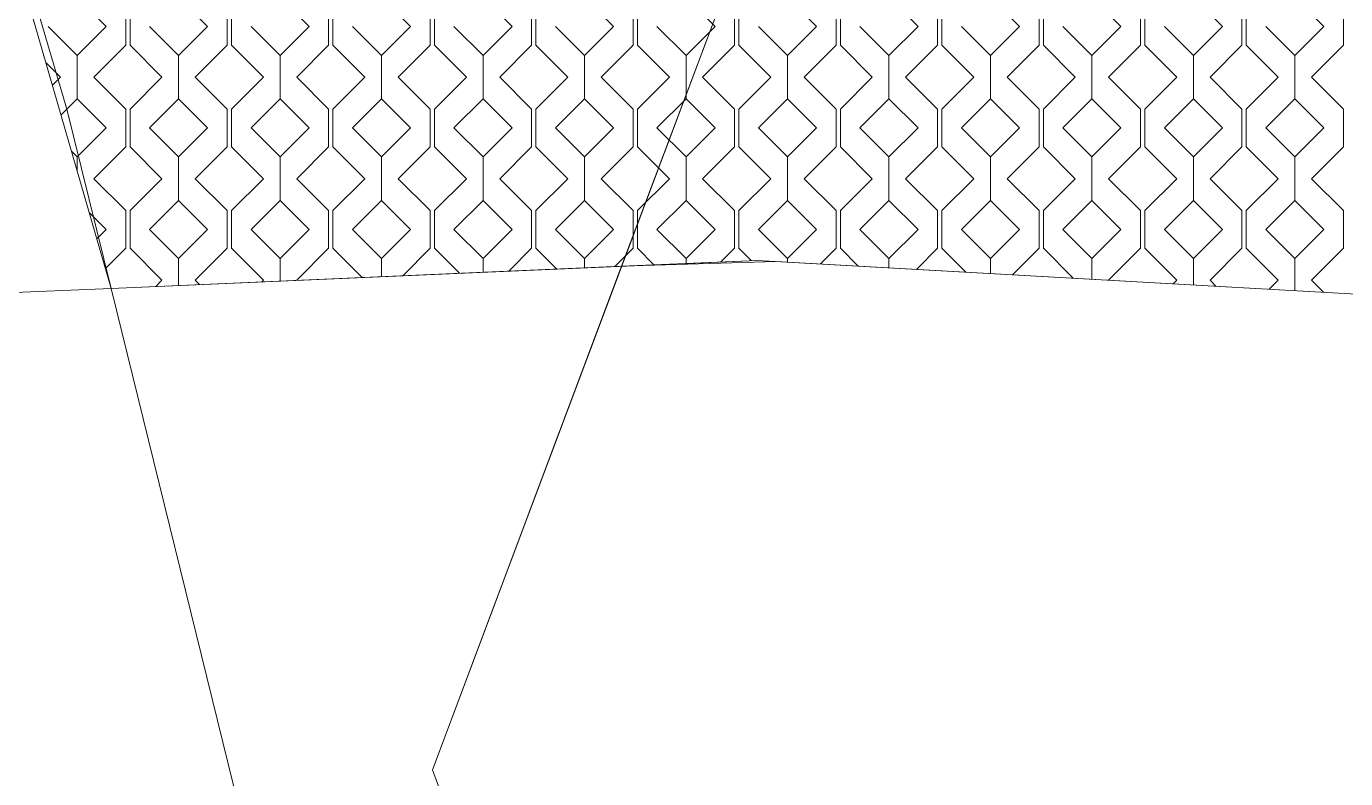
# Model space of a CAD drawing. Header units: millimetres. Extents: x -20794 to 71174, y -103753 to 30644.
# Drawn here: x -8833 to -4500, y 9197 to 11667 of the extents above; entities that cross this region are included whole.
import ezdxf

# ---------------------------------------------------------------- set-up
doc = ezdxf.new("R2010")
doc.units = ezdxf.units.MM
doc.header["$MEASUREMENT"] = 0
doc.layers.add('2D - Общий_Ном._пера__1', color=7, linetype='Continuous', lineweight=13)
doc.layers.add('Местность - Рельеф_Ном._пера__1', color=7, linetype='Continuous', lineweight=13)
doc.layers.add('Местность - Рельеф', color=7, linetype='Continuous')
doc.layers.add('Местность - Рельеф_Ном._пера__102', color=7, linetype='Continuous', lineweight=5, true_color=0xcccccc)

# ---------------------------------------------------------------- blocks, each defined once
blk = doc.blocks.new('*X1')
at = {"layer": 'Местность - Рельеф_Ном._пера__102', "color": 254, "linetype": 'Continuous', "lineweight": 5, "true_color": 0xcccccc}
for p, q in [((-8666.657835, 11762.0846), (-8571.2282, 11666.655)), ((-8333.324835, 11762.0846), (-8237.8952, 11666.655)), ((-7999.991835, 11762.0846), (-7904.5622, 11666.655)), ((-7666.658835, 11762.0846), (-7571.2292, 11666.655)), ((-7333.325835, 11762.0846), (-7237.8962, 11666.655)), ((-6999.992835, 11762.0846), (-6904.5632, 11666.655)), ((-6666.659835, 11762.0846), (-6571.2302, 11666.655)), ((-6333.326835, 11762.0846), (-6237.8972, 11666.655)), ((-5999.993835, 11762.0846), (-5904.5642, 11666.655)), ((-5666.660835, 11762.0846), (-5571.2312, 11666.655)), ((-5333.327835, 11762.0846), (-5237.8982, 11666.655)), ((-4999.994835, 11762.0846), (-4904.5652, 11666.655)), ((-4666.661835, 11762.0846), (-4571.2322, 11666.655)), ((-8507.089, 11728.3995), (-8507.089, 11666.655)), ((-8492.894, 11728.3995), (-8492.894, 11666.655)), ((-8173.756, 11728.3995), (-8173.756, 11666.655)), ((-8159.561, 11728.3995), (-8159.561, 11666.655)), ((-7840.423, 11728.3995), (-7840.423, 11666.655)), ((-7826.228, 11728.3995), (-7826.228, 11666.655)), ((-7507.09, 11728.3995), (-7507.09, 11666.655)), ((-7492.895, 11728.3995), (-7492.895, 11666.655)), ((-7173.757, 11728.3995), (-7173.757, 11666.655)), ((-7159.562, 11728.3995), (-7159.562, 11666.655)), ((-6840.424, 11728.3995), (-6840.424, 11666.655)), ((-6826.229, 11728.3995), (-6826.229, 11666.655)), ((-6507.091, 11728.3995), (-6507.091, 11666.655)), ((-6492.896, 11728.3995), (-6492.896, 11666.655)), ((-6173.758, 11728.3995), (-6173.758, 11666.655)), ((-6159.563, 11728.3995), (-6159.563, 11666.655)), ((-5840.425, 11728.3995), (-5840.425, 11666.655)), ((-5826.23, 11728.3995), (-5826.23, 11666.655)), ((-5507.092, 11728.3995), (-5507.092, 11666.655)), ((-5492.897, 11728.3995), (-5492.897, 11666.655)), ((-5173.759, 11728.3995), (-5173.759, 11666.655)), ((-5159.564, 11728.3995), (-5159.564, 11666.655)), ((-4840.426, 11728.3995), (-4840.426, 11666.655)), ((-4826.231, 11728.3995), (-4826.231, 11666.655)), ((-4507.093, 11728.3995), (-4507.093, 11666.655)), ((-8666.658, 11571.226), (-8762.087, 11666.655)), ((-8571.2284, 11666.655), (-8666.658, 11571.226)), ((-8507.089, 11666.655), (-8507.089, 11604.911)), ((-8492.894, 11666.655), (-8492.894, 11604.911)), ((-8333.325, 11571.226), (-8428.754, 11666.655)), ((-8237.8954, 11666.655), (-8333.325, 11571.226)), ((-8173.756, 11666.655), (-8173.756, 11604.911)), ((-8159.561, 11666.655), (-8159.561, 11604.911)), ((-7999.992, 11571.226), (-8095.421, 11666.655)), ((-7904.5624, 11666.655), (-7999.992, 11571.226)), ((-7840.423, 11666.655), (-7840.423, 11604.911)), ((-7826.228, 11666.655), (-7826.228, 11604.911)), ((-7666.659, 11571.226), (-7762.088, 11666.655)), ((-7571.2294, 11666.655), (-7666.659, 11571.226)), ((-7507.09, 11666.655), (-7507.09, 11604.911)), ((-7492.895, 11666.655), (-7492.895, 11604.911)), ((-7333.326, 11571.226), (-7428.755, 11666.655)), ((-7237.8964, 11666.655), (-7333.326, 11571.226)), ((-7173.757, 11666.655), (-7173.757, 11604.911)), ((-7159.562, 11666.655), (-7159.562, 11604.911)), ((-6999.993, 11571.226), (-7095.422, 11666.655)), ((-6904.5634, 11666.655), (-6999.993, 11571.226)), ((-6840.424, 11666.655), (-6840.424, 11604.911)), ((-6826.229, 11666.655), (-6826.229, 11604.911)), ((-6666.66, 11571.226), (-6762.089, 11666.655)), ((-6571.2304, 11666.655), (-6666.66, 11571.226)), ((-6507.091, 11666.655), (-6507.091, 11604.911)), ((-6492.896, 11666.655), (-6492.896, 11604.911)), ((-6333.327, 11571.226), (-6428.756, 11666.655)), ((-6237.8974, 11666.655), (-6333.327, 11571.226)), ((-6173.758, 11666.655), (-6173.758, 11604.911)), ((-6159.563, 11666.655), (-6159.563, 11604.911)), ((-5999.994, 11571.226), (-6095.423, 11666.655)), ((-5904.5644, 11666.655), (-5999.994, 11571.226)), ((-5840.425, 11666.655), (-5840.425, 11604.911)), ((-5826.23, 11666.655), (-5826.23, 11604.911)), ((-5666.661, 11571.226), (-5762.09, 11666.655)), ((-5571.2314, 11666.655), (-5666.661, 11571.226)), ((-5507.092, 11666.655), (-5507.092, 11604.911)), ((-5492.897, 11666.655), (-5492.897, 11604.911)), ((-5333.328, 11571.226), (-5428.757, 11666.655)), ((-5237.8984, 11666.655), (-5333.328, 11571.226)), ((-5173.759, 11666.655), (-5173.759, 11604.911)), ((-5159.564, 11666.655), (-5159.564, 11604.911)), ((-4999.995, 11571.226), (-5095.424, 11666.655)), ((-4904.5654, 11666.655), (-4999.995, 11571.226)), ((-4840.426, 11666.655), (-4840.426, 11604.911)), ((-4826.231, 11666.655), (-4826.231, 11604.911)), ((-4666.662, 11571.226), (-4762.091, 11666.655)), ((-4571.2324, 11666.655), (-4666.662, 11571.226)), ((-4507.093, 11666.655), (-4507.093, 11604.911)), ((-8666.658, 11428.7516), (-8666.658, 11571.226)), ((-8666.657835, 11571.226), (-8666.657835, 11428.7516)), ((-8507.089, 11604.911), (-8612.0111, 11499.989)), ((-8387.972, 11499.989), (-8492.894, 11604.911)), ((-8333.325, 11428.7516), (-8333.325, 11571.226)), ((-8333.324835, 11571.226), (-8333.324835, 11428.7516)), ((-8173.756, 11604.911), (-8278.6781, 11499.989)), ((-8054.639, 11499.989), (-8159.561, 11604.911)), ((-7999.992, 11428.7516), (-7999.992, 11571.226)), ((-7999.991835, 11571.226), (-7999.991835, 11428.7516)), ((-7840.423, 11604.911), (-7945.3451, 11499.989)), ((-7721.306, 11499.989), (-7826.228, 11604.911)), ((-7666.659, 11428.7516), (-7666.659, 11571.226)), ((-7666.658835, 11571.226), (-7666.658835, 11428.7516)), ((-7507.09, 11604.911), (-7612.0121, 11499.989)), ((-7387.973, 11499.989), (-7492.895, 11604.911)), ((-7333.326, 11428.7516), (-7333.326, 11571.226)), ((-7333.325835, 11571.226), (-7333.325835, 11428.7516)), ((-7173.757, 11604.911), (-7278.6791, 11499.989)), ((-7054.64, 11499.989), (-7159.562, 11604.911)), ((-6999.993, 11428.7516), (-6999.993, 11571.226)), ((-6999.992835, 11571.226), (-6999.992835, 11428.7516)), ((-6840.424, 11604.911), (-6945.3461, 11499.989)), ((-6721.307, 11499.989), (-6826.229, 11604.911)), ((-6666.66, 11428.7516), (-6666.66, 11571.226)), ((-6666.659835, 11571.226), (-6666.659835, 11428.7516)), ((-6507.091, 11604.911), (-6612.0131, 11499.989)), ((-6387.974, 11499.989), (-6492.896, 11604.911)), ((-6333.327, 11428.7516), (-6333.327, 11571.226)), ((-6333.326835, 11571.226), (-6333.326835, 11428.7516)), ((-6173.758, 11604.911), (-6278.6801, 11499.989)), ((-6054.641, 11499.989), (-6159.563, 11604.911)), ((-5999.994, 11428.7516), (-5999.994, 11571.226)), ((-5999.993835, 11571.226), (-5999.993835, 11428.7516)), ((-5840.425, 11604.911), (-5945.3471, 11499.989)), ((-5721.308, 11499.989), (-5826.23, 11604.911)), ((-5666.661, 11428.7516), (-5666.661, 11571.226)), ((-5666.660835, 11571.226), (-5666.660835, 11428.7516)), ((-5507.092, 11604.911), (-5612.0141, 11499.989)), ((-5387.975, 11499.989), (-5492.897, 11604.911)), ((-5333.328, 11428.7516), (-5333.328, 11571.226)), ((-5333.327835, 11571.226), (-5333.327835, 11428.7516)), ((-5173.759, 11604.911), (-5278.6811, 11499.989)), ((-5054.642, 11499.989), (-5159.564, 11604.911)), ((-4999.995, 11428.7516), (-4999.995, 11571.226)), ((-4999.994835, 11571.226), (-4999.994835, 11428.7516)), ((-4840.426, 11604.911), (-4945.3481, 11499.989)), ((-4721.309, 11499.989), (-4826.231, 11604.911)), ((-4666.662, 11428.7516), (-4666.662, 11571.226)), ((-4666.661835, 11571.226), (-4666.661835, 11428.7516)), ((-4507.093, 11604.911), (-4612.0151, 11499.989)), ((-8721.305, 11499.989), (-8769.60086, 11548.28486)), ((-8747.946672, 11473.347201), (-8721.305, 11499.989)), ((-8612.0111, 11499.989), (-8507.089, 11395.0665)), ((-8492.894, 11395.0665), (-8387.972, 11499.989)), ((-8278.6781, 11499.989), (-8173.756, 11395.0665)), ((-8159.561, 11395.0665), (-8054.639, 11499.989)), ((-7945.3451, 11499.989), (-7840.423, 11395.0665)), ((-7826.228, 11395.0665), (-7721.306, 11499.989)), ((-7612.0121, 11499.989), (-7507.09, 11395.0665)), ((-7492.895, 11395.0665), (-7387.973, 11499.989)), ((-7278.6791, 11499.989), (-7173.757, 11395.0665)), ((-7159.562, 11395.0665), (-7054.64, 11499.989)), ((-6945.3461, 11499.989), (-6840.424, 11395.0665)), ((-6826.229, 11395.0665), (-6721.307, 11499.989)), ((-6612.0131, 11499.989), (-6507.091, 11395.0665)), ((-6492.896, 11395.0665), (-6387.974, 11499.989)), ((-6278.6801, 11499.989), (-6173.758, 11395.0665)), ((-6159.563, 11395.0665), (-6054.641, 11499.989)), ((-5945.3471, 11499.989), (-5840.425, 11395.0665)), ((-5826.23, 11395.0665), (-5721.308, 11499.989)), ((-5612.0141, 11499.989), (-5507.092, 11395.0665)), ((-5492.897, 11395.0665), (-5387.975, 11499.989)), ((-5278.6811, 11499.989), (-5173.759, 11395.0665)), ((-5159.564, 11395.0665), (-5054.642, 11499.989)), ((-4945.3481, 11499.989), (-4840.426, 11395.0665)), ((-4826.231, 11395.0665), (-4721.309, 11499.989)), ((-4612.0151, 11499.989), (-4507.093, 11395.0665)), ((-8719.725606, 11375.683841), (-8666.658, 11428.7518)), ((-8666.657835, 11428.7516), (-8571.2282, 11333.322)), ((-8428.754, 11333.322165), (-8333.325, 11428.7518)), ((-8333.324835, 11428.7516), (-8237.8952, 11333.322)), ((-8095.421, 11333.322165), (-7999.992, 11428.7518)), ((-7999.991835, 11428.7516), (-7904.5622, 11333.322)), ((-7762.088, 11333.322165), (-7666.659, 11428.7518)), ((-7666.658835, 11428.7516), (-7571.2292, 11333.322)), ((-7428.755, 11333.322165), (-7333.326, 11428.7518)), ((-7333.325835, 11428.7516), (-7237.8962, 11333.322)), ((-7095.422, 11333.322165), (-6999.993, 11428.7518)), ((-6999.992835, 11428.7516), (-6904.5632, 11333.322)), ((-6762.089, 11333.322165), (-6666.66, 11428.7518)), ((-6666.659835, 11428.7516), (-6571.2302, 11333.322)), ((-6428.756, 11333.322165), (-6333.327, 11428.7518)), ((-6333.326835, 11428.7516), (-6237.8972, 11333.322)), ((-6095.423, 11333.322165), (-5999.994, 11428.7518)), ((-5999.993835, 11428.7516), (-5904.5642, 11333.322)), ((-5762.09, 11333.322165), (-5666.661, 11428.7518)), ((-5666.660835, 11428.7516), (-5571.2312, 11333.322)), ((-5428.757, 11333.322165), (-5333.328, 11428.7518)), ((-5333.327835, 11428.7516), (-5237.8982, 11333.322)), ((-5095.424, 11333.322165), (-4999.995, 11428.7518)), ((-4999.994835, 11428.7516), (-4904.5652, 11333.322)), ((-4762.091, 11333.322165), (-4666.662, 11428.7518)), ((-4666.661835, 11428.7516), (-4571.2322, 11333.322)), ((-8507.089, 11395.0665), (-8507.089, 11333.322)), ((-8492.894, 11395.0665), (-8492.894, 11333.322)), ((-8173.756, 11395.0665), (-8173.756, 11333.322)), ((-8159.561, 11395.0665), (-8159.561, 11333.322)), ((-7840.423, 11395.0665), (-7840.423, 11333.322)), ((-7826.228, 11395.0665), (-7826.228, 11333.322)), ((-7507.09, 11395.0665), (-7507.09, 11333.322)), ((-7492.895, 11395.0665), (-7492.895, 11333.322)), ((-7173.757, 11395.0665), (-7173.757, 11333.322)), ((-7159.562, 11395.0665), (-7159.562, 11333.322)), ((-6840.424, 11395.0665), (-6840.424, 11333.322)), ((-6826.229, 11395.0665), (-6826.229, 11333.322)), ((-6507.091, 11395.0665), (-6507.091, 11333.322)), ((-6492.896, 11395.0665), (-6492.896, 11333.322)), ((-6173.758, 11395.0665), (-6173.758, 11333.322)), ((-6159.563, 11395.0665), (-6159.563, 11333.322)), ((-5840.425, 11395.0665), (-5840.425, 11333.322)), ((-5826.23, 11395.0665), (-5826.23, 11333.322)), ((-5507.092, 11395.0665), (-5507.092, 11333.322)), ((-5492.897, 11395.0665), (-5492.897, 11333.322)), ((-5173.759, 11395.0665), (-5173.759, 11333.322)), ((-5159.564, 11395.0665), (-5159.564, 11333.322)), ((-4840.426, 11395.0665), (-4840.426, 11333.322)), ((-4826.231, 11395.0665), (-4826.231, 11333.322)), ((-4507.093, 11395.0665), (-4507.093, 11333.322)), ((-8571.2284, 11333.322), (-8666.658, 11237.893)), ((-8507.089, 11333.322), (-8507.089, 11271.578)), ((-8492.894, 11333.322), (-8492.894, 11271.578)), ((-8333.325, 11237.893), (-8428.754, 11333.322)), ((-8237.8954, 11333.322), (-8333.325, 11237.893)), ((-8173.756, 11333.322), (-8173.756, 11271.578)), ((-8159.561, 11333.322), (-8159.561, 11271.578)), ((-7999.992, 11237.893), (-8095.421, 11333.322)), ((-7904.5624, 11333.322), (-7999.992, 11237.893)), ((-7840.423, 11333.322), (-7840.423, 11271.578)), ((-7826.228, 11333.322), (-7826.228, 11271.578)), ((-7666.659, 11237.893), (-7762.088, 11333.322)), ((-7571.2294, 11333.322), (-7666.659, 11237.893)), ((-7507.09, 11333.322), (-7507.09, 11271.578)), ((-7492.895, 11333.322), (-7492.895, 11271.578)), ((-7333.326, 11237.893), (-7428.755, 11333.322)), ((-7237.8964, 11333.322), (-7333.326, 11237.893)), ((-7173.757, 11333.322), (-7173.757, 11271.578)), ((-7159.562, 11333.322), (-7159.562, 11271.578)), ((-6999.993, 11237.893), (-7095.422, 11333.322)), ((-6904.5634, 11333.322), (-6999.993, 11237.893)), ((-6840.424, 11333.322), (-6840.424, 11271.578)), ((-6826.229, 11333.322), (-6826.229, 11271.578)), ((-6666.66, 11237.893), (-6762.089, 11333.322)), ((-6571.2304, 11333.322), (-6666.66, 11237.893)), ((-6507.091, 11333.322), (-6507.091, 11271.578)), ((-6492.896, 11333.322), (-6492.896, 11271.578)), ((-6333.327, 11237.893), (-6428.756, 11333.322)), ((-6237.8974, 11333.322), (-6333.327, 11237.893)), ((-6173.758, 11333.322), (-6173.758, 11271.578)), ((-6159.563, 11333.322), (-6159.563, 11271.578)), ((-5999.994, 11237.893), (-6095.423, 11333.322)), ((-5904.5644, 11333.322), (-5999.994, 11237.893)), ((-5840.425, 11333.322), (-5840.425, 11271.578)), ((-5826.23, 11333.322), (-5826.23, 11271.578)), ((-5666.661, 11237.893), (-5762.09, 11333.322)), ((-5571.2314, 11333.322), (-5666.661, 11237.893)), ((-5507.092, 11333.322), (-5507.092, 11271.578)), ((-5492.897, 11333.322), (-5492.897, 11271.578)), ((-5333.328, 11237.893), (-5428.757, 11333.322)), ((-5237.8984, 11333.322), (-5333.328, 11237.893)), ((-5173.759, 11333.322), (-5173.759, 11271.578)), ((-5159.564, 11333.322), (-5159.564, 11271.578)), ((-4999.995, 11237.893), (-5095.424, 11333.322)), ((-4904.5654, 11333.322), (-4999.995, 11237.893)), ((-4840.426, 11333.322), (-4840.426, 11271.578)), ((-4826.231, 11333.322), (-4826.231, 11271.578)), ((-4666.662, 11237.893), (-4762.091, 11333.322)), ((-4571.2324, 11333.322), (-4666.662, 11237.893)), ((-4507.093, 11333.322), (-4507.093, 11271.578)), ((-8507.089, 11271.578), (-8612.0111, 11166.656)), ((-8387.972, 11166.656), (-8492.894, 11271.578)), ((-8173.756, 11271.578), (-8278.6781, 11166.656)), ((-8054.639, 11166.656), (-8159.561, 11271.578)), ((-7840.423, 11271.578), (-7945.3451, 11166.656)), ((-7721.306, 11166.656), (-7826.228, 11271.578)), ((-7507.09, 11271.578), (-7612.0121, 11166.656)), ((-7387.973, 11166.656), (-7492.895, 11271.578)), ((-7173.757, 11271.578), (-7278.6791, 11166.656)), ((-7054.64, 11166.656), (-7159.562, 11271.578)), ((-6840.424, 11271.578), (-6945.3461, 11166.656)), ((-6721.307, 11166.656), (-6826.229, 11271.578)), ((-6507.091, 11271.578), (-6612.0131, 11166.656)), ((-6387.974, 11166.656), (-6492.896, 11271.578)), ((-6173.758, 11271.578), (-6278.6801, 11166.656)), ((-6054.641, 11166.656), (-6159.563, 11271.578)), ((-5840.425, 11271.578), (-5945.3471, 11166.656)), ((-5721.308, 11166.656), (-5826.23, 11271.578)), ((-5507.092, 11271.578), (-5612.0141, 11166.656)), ((-5387.975, 11166.656), (-5492.897, 11271.578)), ((-5173.759, 11271.578), (-5278.6811, 11166.656)), ((-5054.642, 11166.656), (-5159.564, 11271.578)), ((-4840.426, 11271.578), (-4945.3481, 11166.656)), ((-4721.309, 11166.656), (-4826.231, 11271.578)), ((-4507.093, 11271.578), (-4612.0151, 11166.656)), ((-8666.658, 11237.893), (-8685.294426, 11256.529426)), ((-8666.658, 11192.035196), (-8666.658, 11237.893)), ((-8666.657835, 11237.893), (-8666.657835, 11192.034625)), ((-8333.325, 11095.4186), (-8333.325, 11237.893)), ((-8333.324835, 11237.893), (-8333.324835, 11095.4186)), ((-7999.992, 11095.4186), (-7999.992, 11237.893)), ((-7999.991835, 11237.893), (-7999.991835, 11095.4186)), ((-7666.659, 11095.4186), (-7666.659, 11237.893)), ((-7666.658835, 11237.893), (-7666.658835, 11095.4186)), ((-7333.326, 11095.4186), (-7333.326, 11237.893)), ((-7333.325835, 11237.893), (-7333.325835, 11095.4186)), ((-6999.993, 11095.4186), (-6999.993, 11237.893)), ((-6999.992835, 11237.893), (-6999.992835, 11095.4186)), ((-6666.66, 11095.4186), (-6666.66, 11237.893)), ((-6666.659835, 11237.893), (-6666.659835, 11095.4186)), ((-6333.327, 11095.4186), (-6333.327, 11237.893)), ((-6333.326835, 11237.893), (-6333.326835, 11095.4186)), ((-5999.994, 11095.4186), (-5999.994, 11237.893)), ((-5999.993835, 11237.893), (-5999.993835, 11095.4186)), ((-5666.661, 11095.4186), (-5666.661, 11237.893)), ((-5666.660835, 11237.893), (-5666.660835, 11095.4186)), ((-5333.328, 11095.4186), (-5333.328, 11237.893)), ((-5333.327835, 11237.893), (-5333.327835, 11095.4186)), ((-4999.995, 11095.4186), (-4999.995, 11237.893)), ((-4999.994835, 11237.893), (-4999.994835, 11095.4186)), ((-4666.662, 11095.4186), (-4666.662, 11237.893)), ((-4666.661835, 11237.893), (-4666.661835, 11095.4186)), ((-8612.0111, 11166.656), (-8507.089, 11061.7335)), ((-8492.894, 11061.7335), (-8387.972, 11166.656)), ((-8278.6781, 11166.656), (-8173.756, 11061.7335)), ((-8159.561, 11061.7335), (-8054.639, 11166.656)), ((-7945.3451, 11166.656), (-7840.423, 11061.7335)), ((-7826.228, 11061.7335), (-7721.306, 11166.656)), ((-7612.0121, 11166.656), (-7507.09, 11061.7335)), ((-7492.895, 11061.7335), (-7387.973, 11166.656)), ((-7278.6791, 11166.656), (-7173.757, 11061.7335)), ((-7159.562, 11061.7335), (-7054.64, 11166.656)), ((-6945.3461, 11166.656), (-6840.424, 11061.7335)), ((-6826.229, 11061.7335), (-6721.307, 11166.656)), ((-6612.0131, 11166.656), (-6507.091, 11061.7335)), ((-6492.896, 11061.7335), (-6387.974, 11166.656)), ((-6278.6801, 11166.656), (-6173.758, 11061.7335)), ((-6159.563, 11061.7335), (-6054.641, 11166.656)), ((-5945.3471, 11166.656), (-5840.425, 11061.7335)), ((-5826.23, 11061.7335), (-5721.308, 11166.656)), ((-5612.0141, 11166.656), (-5507.092, 11061.7335)), ((-5492.897, 11061.7335), (-5387.975, 11166.656)), ((-5278.6811, 11166.656), (-5173.759, 11061.7335)), ((-5159.564, 11061.7335), (-5054.642, 11166.656)), ((-4945.3481, 11166.656), (-4840.426, 11061.7335)), ((-4826.231, 11061.7335), (-4721.309, 11166.656)), ((-4612.0151, 11166.656), (-4507.093, 11061.7335)), ((-8428.754, 10999.989165), (-8333.325, 11095.4188)), ((-8333.324835, 11095.4186), (-8237.8952, 10999.989)), ((-8095.421, 10999.989165), (-7999.992, 11095.4188)), ((-7999.991835, 11095.4186), (-7904.5622, 10999.989)), ((-7762.088, 10999.989165), (-7666.659, 11095.4188)), ((-7666.658835, 11095.4186), (-7571.2292, 10999.989)), ((-7428.755, 10999.989165), (-7333.326, 11095.4188)), ((-7333.325835, 11095.4186), (-7237.8962, 10999.989)), ((-7095.422, 10999.989165), (-6999.993, 11095.4188)), ((-6999.992835, 11095.4186), (-6904.5632, 10999.989)), ((-6762.089, 10999.989165), (-6666.66, 11095.4188)), ((-6666.659835, 11095.4186), (-6571.2302, 10999.989)), ((-6428.756, 10999.989165), (-6333.327, 11095.4188)), ((-6333.326835, 11095.4186), (-6237.8972, 10999.989)), ((-6095.423, 10999.989165), (-5999.994, 11095.4188)), ((-5999.993835, 11095.4186), (-5904.5642, 10999.989)), ((-5762.09, 10999.989165), (-5666.661, 11095.4188)), ((-5666.660835, 11095.4186), (-5571.2312, 10999.989)), ((-5428.757, 10999.989165), (-5333.328, 11095.4188)), ((-5333.327835, 11095.4186), (-5237.8982, 10999.989)), ((-5095.424, 10999.989165), (-4999.995, 11095.4188)), ((-4999.994835, 11095.4186), (-4904.5652, 10999.989)), ((-4762.091, 10999.989165), (-4666.662, 11095.4188)), ((-4666.661835, 11095.4186), (-4571.2322, 10999.989)), ((-8627.39348, 11056.154259), (-8571.2282, 10999.989)), ((-8507.089, 11061.7335), (-8507.089, 10999.989)), ((-8492.894, 11061.7335), (-8492.894, 10999.989)), ((-8173.756, 11061.7335), (-8173.756, 10999.989)), ((-8159.561, 11061.7335), (-8159.561, 10999.989)), ((-7840.423, 11061.7335), (-7840.423, 10999.989)), ((-7826.228, 11061.7335), (-7826.228, 10999.989)), ((-7507.09, 11061.7335), (-7507.09, 10999.989)), ((-7492.895, 11061.7335), (-7492.895, 10999.989)), ((-7173.757, 11061.7335), (-7173.757, 10999.989)), ((-7159.562, 11061.7335), (-7159.562, 10999.989)), ((-6840.424, 11061.7335), (-6840.424, 10999.989)), ((-6826.229, 11061.7335), (-6826.229, 10999.989)), ((-6507.091, 11061.7335), (-6507.091, 10999.989)), ((-6492.896, 11061.7335), (-6492.896, 10999.989)), ((-6173.758, 11061.7335), (-6173.758, 10999.989)), ((-6159.563, 11061.7335), (-6159.563, 10999.989)), ((-5840.425, 11061.7335), (-5840.425, 10999.989)), ((-5826.23, 11061.7335), (-5826.23, 10999.989)), ((-5507.092, 11061.7335), (-5507.092, 10999.989)), ((-5492.897, 11061.7335), (-5492.897, 10999.989)), ((-5173.759, 11061.7335), (-5173.759, 10999.989)), ((-5159.564, 11061.7335), (-5159.564, 10999.989)), ((-4840.426, 11061.7335), (-4840.426, 10999.989)), ((-4826.231, 11061.7335), (-4826.231, 10999.989)), ((-4507.093, 11061.7335), (-4507.093, 10999.989)), ((-8571.2284, 10999.989), (-8602.211044, 10969.006551)), ((-8507.089, 10999.989), (-8507.089, 10938.245)), ((-8492.894, 10999.989), (-8492.894, 10938.245)), ((-8333.325, 10904.56), (-8428.754, 10999.989)), ((-8237.8954, 10999.989), (-8333.325, 10904.56)), ((-8173.756, 10999.989), (-8173.756, 10938.245)), ((-8159.561, 10999.989), (-8159.561, 10938.245)), ((-7999.992, 10904.56), (-8095.421, 10999.989)), ((-7904.5624, 10999.989), (-7999.992, 10904.56)), ((-7840.423, 10999.989), (-7840.423, 10938.245)), ((-7826.228, 10999.989), (-7826.228, 10938.245)), ((-7666.659, 10904.56), (-7762.088, 10999.989)), ((-7571.2294, 10999.989), (-7666.659, 10904.56)), ((-7507.09, 10999.989), (-7507.09, 10938.245)), ((-7492.895, 10999.989), (-7492.895, 10938.245)), ((-7333.326, 10904.56), (-7428.755, 10999.989)), ((-7237.8964, 10999.989), (-7333.326, 10904.56)), ((-7173.757, 10999.989), (-7173.757, 10938.245)), ((-7159.562, 10999.989), (-7159.562, 10938.245)), ((-6999.993, 10904.56), (-7095.422, 10999.989)), ((-6904.5634, 10999.989), (-6999.993, 10904.56)), ((-6840.424, 10999.989), (-6840.424, 10938.245)), ((-6826.229, 10999.989), (-6826.229, 10938.245)), ((-6666.66, 10904.56), (-6762.089, 10999.989)), ((-6571.2304, 10999.989), (-6666.66, 10904.56)), ((-6507.091, 10999.989), (-6507.091, 10938.245)), ((-6492.896, 10999.989), (-6492.896, 10938.245)), ((-6333.327, 10904.56), (-6428.756, 10999.989)), ((-6237.8974, 10999.989), (-6333.327, 10904.56)), ((-6173.758, 10999.989), (-6173.758, 10938.245)), ((-6159.563, 10999.989), (-6159.563, 10938.245)), ((-5999.994, 10904.56), (-6095.423, 10999.989)), ((-5904.5644, 10999.989), (-5999.994, 10904.56)), ((-5840.425, 10999.989), (-5840.425, 10938.245)), ((-5826.23, 10999.989), (-5826.23, 10938.245)), ((-5666.661, 10904.56), (-5762.09, 10999.989)), ((-5571.2314, 10999.989), (-5666.661, 10904.56)), ((-5507.092, 10999.989), (-5507.092, 10938.245)), ((-5492.897, 10999.989), (-5492.897, 10938.245)), ((-5333.328, 10904.56), (-5428.757, 10999.989)), ((-5237.8984, 10999.989), (-5333.328, 10904.56)), ((-5173.759, 10999.989), (-5173.759, 10938.245)), ((-5159.564, 10999.989), (-5159.564, 10938.245)), ((-4999.995, 10904.56), (-5095.424, 10999.989)), ((-4904.5654, 10999.989), (-4999.995, 10904.56)), ((-4840.426, 10999.989), (-4840.426, 10938.245)), ((-4826.231, 10999.989), (-4826.231, 10938.245)), ((-4666.662, 10904.56), (-4762.091, 10999.989)), ((-4571.2324, 10999.989), (-4666.662, 10904.56)), ((-4507.093, 10999.989), (-4507.093, 10938.245)), ((-8507.089, 10938.245), (-8573.990178, 10871.343886)), ((-8387.972, 10833.323), (-8492.894, 10938.245)), ((-8173.756, 10938.245), (-8278.6781, 10833.323)), ((-8054.639, 10833.323), (-8159.561, 10938.245)), ((-7840.423, 10938.245), (-7945.3451, 10833.323)), ((-7730.362336, 10842.379336), (-7826.228, 10938.245)), ((-7507.09, 10938.245), (-7597.202463, 10848.132623)), ((-7410.834798, 10856.184798), (-7492.895, 10938.245)), ((-7173.757, 10938.245), (-7248.817162, 10863.18491)), ((-7091.30726, 10869.99026), (-7159.562, 10938.245)), ((-6840.424, 10938.245), (-6900.431861, 10878.237196)), ((-6771.779723, 10883.795723), (-6826.229, 10938.245)), ((-6507.091, 10938.245), (-6552.04656, 10893.289483)), ((-6452.252185, 10897.601185), (-6492.896, 10938.245)), ((-6173.758, 10938.245), (-6225.230961, 10886.772088)), ((-6101.120953, 10879.802953), (-6159.563, 10938.245)), ((-5840.425, 10938.245), (-5909.620422, 10869.049644)), ((-5747.956762, 10859.971762), (-5826.23, 10938.245)), ((-5507.092, 10938.245), (-5594.009883, 10851.3272)), ((-5394.792572, 10840.140572), (-5492.897, 10938.245)), ((-5173.759, 10938.245), (-5278.399344, 10833.604756)), ((-5054.642, 10833.323), (-5159.564, 10938.245)), ((-4840.426, 10938.245), (-4945.3481, 10833.323)), ((-4721.309, 10833.323), (-4826.231, 10938.245)), ((-4507.093, 10938.245), (-4612.0151, 10833.323)), ((-8333.325, 10816.327816), (-8333.325, 10904.56)), ((-8333.324835, 10904.56), (-8333.324835, 10816.327823)), ((-7999.992, 10830.729755), (-7999.992, 10904.56)), ((-7999.991835, 10904.56), (-7999.991835, 10830.729762)), ((-7666.659, 10845.131694), (-7666.659, 10904.56)), ((-7666.658835, 10904.56), (-7666.658835, 10845.131701)), ((-7333.326, 10859.533633), (-7333.326, 10904.56)), ((-7333.325835, 10904.56), (-7333.325835, 10859.53364)), ((-6999.993, 10873.935572), (-6999.993, 10904.56)), ((-6999.992835, 10904.56), (-6999.992835, 10873.935579)), ((-6666.66, 10888.337511), (-6666.66, 10904.56)), ((-6666.659835, 10904.56), (-6666.659835, 10888.337518)), ((-6333.327, 10892.841994), (-6333.327, 10904.56)), ((-6333.326835, 10904.56), (-6333.326835, 10892.841984)), ((-5999.994, 10874.124382), (-5999.994, 10904.56)), ((-5999.993835, 10904.56), (-5999.993835, 10874.124373)), ((-5666.661, 10855.40677), (-5666.661, 10904.56)), ((-5666.660835, 10904.56), (-5666.660835, 10855.406761)), ((-5333.328, 10836.689158), (-5333.328, 10904.56)), ((-5333.327835, 10904.56), (-5333.327835, 10836.689149)), ((-4999.995, 10817.971547), (-4999.995, 10904.56)), ((-4999.994835, 10904.56), (-4999.994835, 10817.971537)), ((-4666.662, 10799.253935), (-4666.662, 10904.56)), ((-4666.661835, 10904.56), (-4666.661835, 10799.253926)), ((-8408.202223, 10813.092681), (-8387.972, 10833.323)), ((-8278.6781, 10833.323), (-8264.650126, 10819.294973)), ((-8059.817012, 10828.144964), (-8054.639, 10833.323)), ((-7945.3451, 10833.323), (-7945.122538, 10833.100437)), ((-5066.271766, 10821.693179), (-5054.642, 10833.323)), ((-4945.3481, 10833.323), (-4925.832269, 10813.807095)), ((-4750.661131, 10803.970729), (-4721.309, 10833.323)), ((-4612.0151, 10833.323), (-4572.668159, 10793.975909))]:
    blk.add_line(p, q, dxfattribs=at)

msp = doc.modelspace()

# ---------------------------------------------------------------- linework, layer by layer
at = {"layer": '2D - Общий_Ном._пера__1', "color": 7, "linetype": 'Continuous', "lineweight": 13}
msp.add_lwpolyline([(-4905, 2290.5), (-7499.8, 9225.9), (-5564.1, 14372.4), (317.6, 18305.2), (13911.7, 17674.1), (40785.6, 15212.3), (43732.7, -6092.9), (27148.7, -8854), (10066.7, -8138.6), (1640.5, -3517.8)], close=True, dxfattribs=at)
at = {"layer": 'Местность - Рельеф_Ном._пера__1', "color": 7, "linetype": 'Continuous', "lineweight": 13}
for p, q in [((-10298.8, 16839.3), (-8700.5, 11395.2)), ((-5564.1, 14372.4), (-6878, 10879.2)), ((-8700.5, 11395.2), (-8555.3, 10806.7)), ((-8555.3, 10806.7), (-6878, 10879.2)), ((-7499.8, 9225.9), (-6878, 10879.2)), ((-6878, 10879.2), (-6432.9, 10898.4)), ((-6432.9, 10898.4), (-2247.8, 10663.4)), ((-11357.6, 10685.7), (-8555.3, 10806.7)), ((-8555.3, 10806.7), (-7341.2, 5886.6)), ((-8555.3, 10806.7), (-7341.2, 5886.6)), ((-7499.8, 9225.9), (-4905, 2290.5))]:
    msp.add_line(p, q, dxfattribs=at)
at = {"layer": 'Местность - Рельеф_Ном._пера__1', "color": 7, "linetype": 'Continuous', "lineweight": 13, "flags": 128}
msp.add_lwpolyline([(-11201.1, 19480.6), (-10280.5, 16777.1), (-8555.3, 10806.7), (-6432.9, 10898.4), (-2247.8, 10663.4), (-2362.6, 10919.8), (-2361.2, 11119.8), (21278.3, 11161.8), (21278.3, 12068.3), (24747.6, 12068.3), (24747.6, 11768.3), (31807.4, 11768.3), (31907.6, 14903.8), (32137.3, 18525.9), (31420.5, 18676.8), (31076.4, 18711.5), (29894.8, 18811.1), (28679.4, 18877), (24956.4, 18963), (17007.1, 19022.9), (8149.7, 19232.4), (-1518.8, 19397.4)], close=True, dxfattribs=at)
msp.add_lwpolyline([(8938.3, -16375.2), (7911.2, -15227), (7258.2, -14497), (7143, -14368.2), (4925.9, -11889.6), (3930.2, -8762.6), (3766.2, -8247.6), (3548.5, -7563.8), (2391.2, -3929.5), (1792.8, -2047.2), (1551.4, -1287.6), (1518.8, -1185), (1404.4, -825.2), (-596.7, 5469.4), (-1046.4, 6884.2), (-2247.8, 10663.4), (-6371.4, 10895), (-6878, 10879.2), (-8555.3, 10806.7), (-11357.6, 10685.7), (-12434.9, 10507.3), (-15472.7, 10059), (-17656.9, 9736.8), (-11953.1, -25356.1, 0.007533)], format="xyb", dxfattribs=at)

# ---------------------------------------------------------------- block references
at = {"layer": 'Местность - Рельеф', "color": 7, "lineweight": 13}
msp.add_blockref('*X1', (0, 0), dxfattribs=at)

doc.saveas('drawing.dxf')
